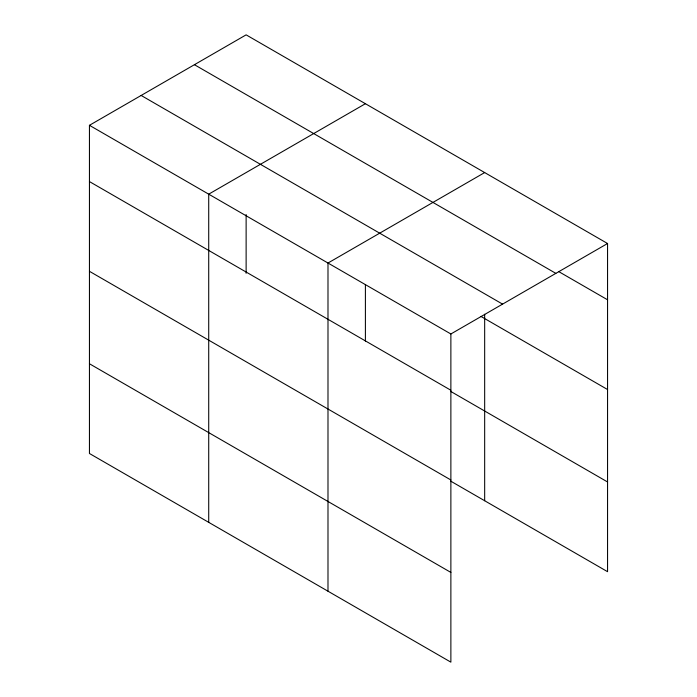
<?xml version="1.0" encoding="UTF-8"?>
<svg xmlns="http://www.w3.org/2000/svg" width="697" height="697" viewBox="0 0 697 697"><rect width="100%" height="100%" fill="white"/><g stroke="black" fill="none" stroke-linecap="round" stroke-linejoin="round"><path stroke-width="1.05" d="M450.872 479.972L450.872 333.976L89.443 125.312L89.443 453.486L450.872 662.15L450.872 479.972L89.443 271.307M450.863 481.226L607.557 571.688L607.557 243.514L246.128 34.85L89.443 125.312M365.402 103.714L208.717 194.167L208.717 522.341M484.668 172.568L327.991 263.03L327.991 591.204M450.872 333.976L607.557 243.514M558.776 271.63L607.557 299.788M194.419 64.699L555.849 273.372M141.151 95.454L502.581 304.127M480.913 316.403L607.557 389.518M89.443 181.577L450.872 390.25M450.863 391.496L607.557 481.967M89.443 363.756L450.872 572.42M484.668 314.242L484.668 500.742M365.402 284.515L365.402 341.068M246.128 214.563L246.128 273.294"/></g></svg>
